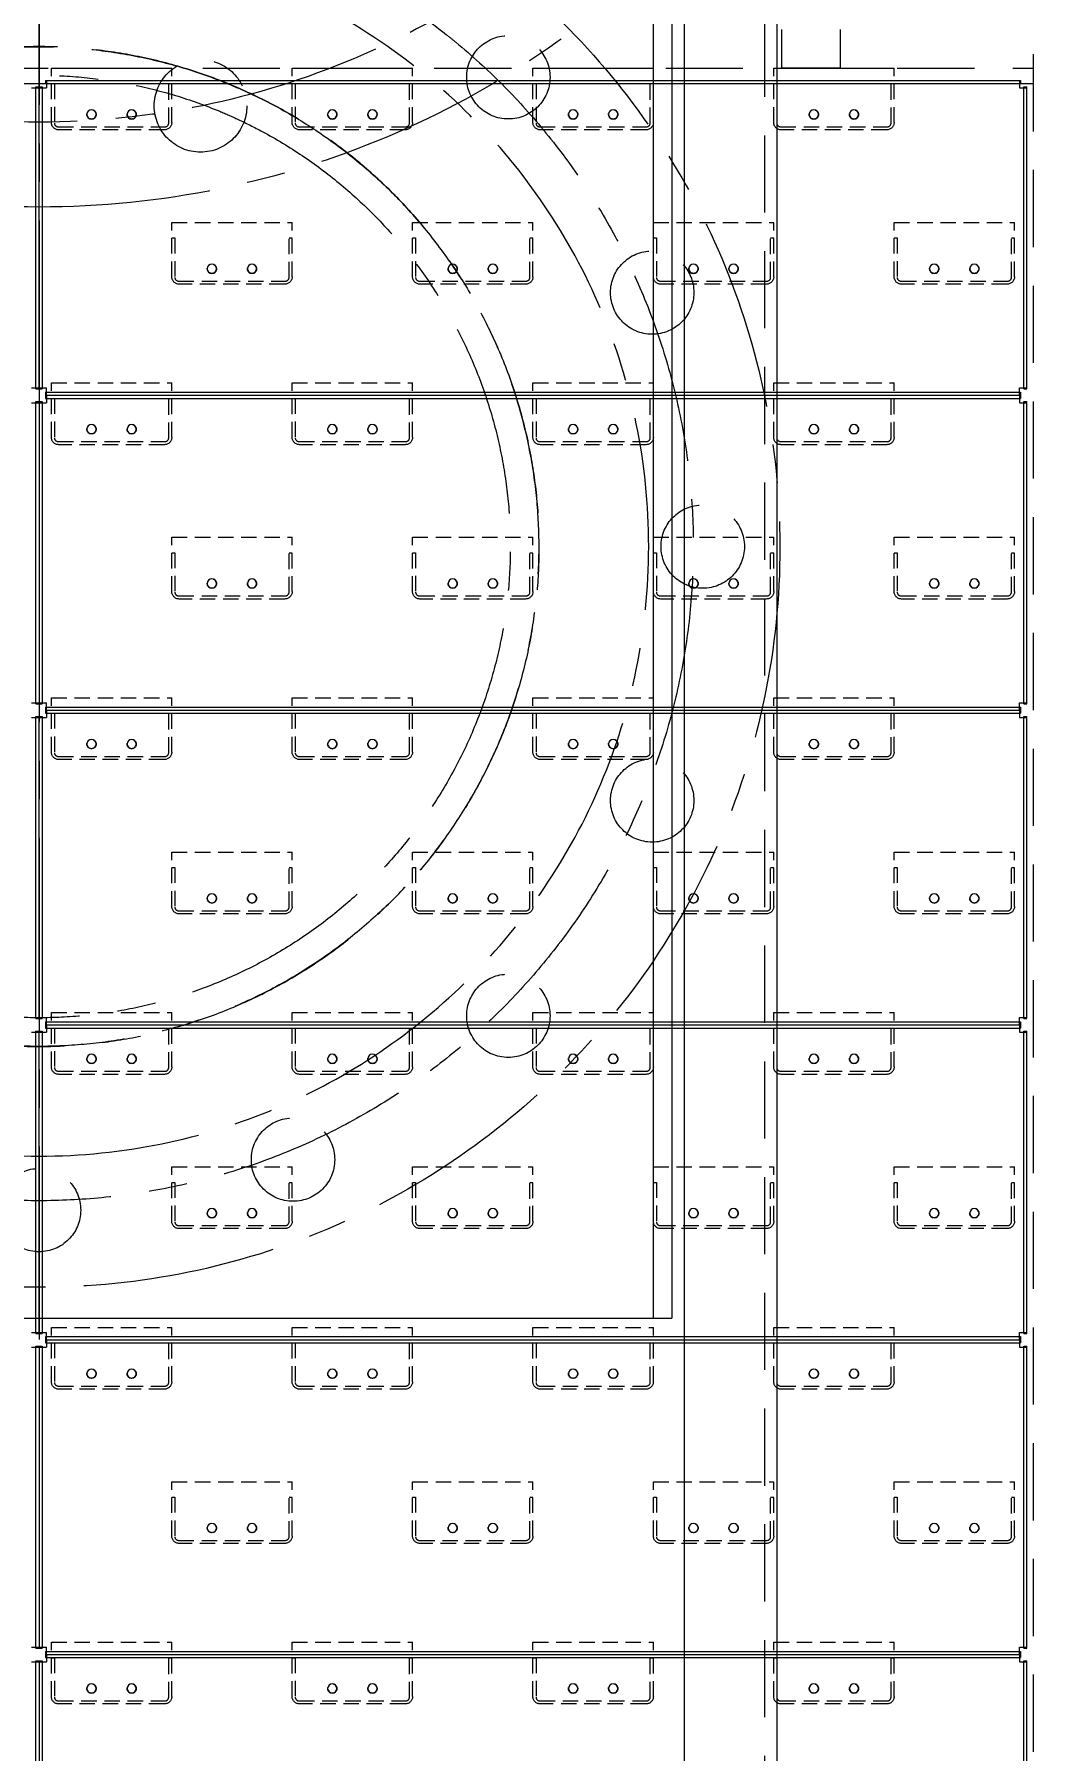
# Model space of a CAD drawing. Header units: millimetres. Extents: x -46397 to 283259, y -8690 to 23983.
# Drawn here: x 190149 to 190474, y 418 to 974 of the extents above; entities that cross this region are included whole.
import ezdxf
from ezdxf import colors
from ezdxf.entities.mleader import LeaderData, LeaderLine
from ezdxf.math import Vec2, Vec3

# ---------------------------------------------------------------- set-up
doc = ezdxf.new("R2010")
doc.units = ezdxf.units.MM
doc.linetypes.add('CENTER', pattern=[2, 1.25, -0.25, 0.25, -0.25])
doc.linetypes.add('HIDDENX2', pattern=[0.75, 0.5, -0.25])
doc.layers.add('mDƯỜNG TÂM', color=8, linetype='CENTER', lineweight=0)
doc.styles.get("Standard").update_dxf_attribs({"font": 'isocp.shx', "width": 0.8})

# ---------------------------------------------------------------- blocks, each defined once
blk = doc.blocks.new('_Dot')
at = {"color": 0, "linetype": 'ByBlock', "lineweight": -2}
blk.add_line((-0.5, 0), (-1, 0), dxfattribs=at)
at = {"color": 0, "linetype": 'ByBlock', "const_width": 0.5}
blk.add_lwpolyline([(-0.25, 0, 1), (0.25, 0, 1)], format="xyb", close=True, dxfattribs=at)
blk = doc.blocks.new('A$Cf298847f')
at = {"color": 2, "linetype": 'Continuous', "lineweight": 0, "ltscale": 10, "extrusion": (0, 1, 0)}
for p, q in [((4, 1359.61), (43, 1359.61)), ((82, 1359.61), (121, 1359.61)), ((160, 1359.61), (199, 1359.61)), ((238, 1359.61), (277, 1359.61)), ((-2.4, 1353.22), (2.4, 1353.22)), ((-1, 1353.57), (1, 1353.57)), ((-1, 1255.67), (-1, 1353.57)), ((0, 1255.67), (0, 1353.57)), ((1, 1353.57), (1, 1255.67)), ((2.05, 1355.62), (2.05, 1354.62)), ((2.05, 1355.62), (317.95, 1355.62)), ((2.05, 1354.62), (317.95, 1354.62)), ((2.4, 1354.62), (2.4, 1353.22)), ((317.6, 1355.62), (317.6, 1353.22)), ((317.6, 1353.22), (320, 1353.22)), ((317.95, 1355.62), (317.95, 1354.62)), ((319, 1353.57), (320, 1353.57)), ((319, 1255.67), (319, 1353.57)), ((320, 1255.67), (320, 1353.57)), ((-2.4, 1256.02), (2.4, 1256.02)), ((-2.4, 1251.22), (2.4, 1251.22)), ((-1, 1255.67), (1, 1255.67)), ((-1, 1251.57), (1, 1251.57)), ((-1, 1153.67), (-1, 1251.57)), ((0, 1251.57), (0, 1153.67)), ((1, 1251.57), (1, 1153.67)), ((2.05, 1254.62), (2.05, 1252.62)), ((2.05, 1254.62), (317.95, 1254.62)), ((2.05, 1253.62), (317.95, 1253.62)), ((2.05, 1253.62), (317.95, 1253.62)), ((2.05, 1252.62), (317.95, 1252.62)), ((2.4, 1252.62), (2.4, 1251.22)), ((317.6, 1254.62), (317.6, 1256.02)), ((317.6, 1256.02), (320, 1256.02)), ((317.6, 1253.62), (317.6, 1251.22)), ((317.6, 1251.22), (320, 1251.22)), ((317.95, 1254.62), (317.95, 1252.62)), ((319, 1255.67), (320, 1255.67)), ((319, 1251.57), (320, 1251.57)), ((319, 1153.67), (319, 1251.57)), ((320, 1153.67), (320, 1251.57)), ((-2.4, 1154.02), (2.4, 1154.02)), ((-1, 1153.67), (1, 1153.67)), ((2.05, 1152.62), (317.95, 1152.62)), ((2.05, 1152.62), (2.05, 1150.62)), ((2.05, 1151.62), (317.95, 1151.62)), ((2.05, 1151.62), (317.95, 1151.62)), ((317.6, 1152.62), (317.6, 1154.02)), ((317.6, 1154.02), (320, 1154.02)), ((317.6, 1151.62), (317.6, 1149.22)), ((317.95, 1152.62), (317.95, 1150.62)), ((319, 1153.67), (320, 1153.67)), ((-2.4, 1149.22), (2.4, 1149.22)), ((-1, 1149.57), (1, 1149.57)), ((-1, 1051.67), (-1, 1149.57)), ((0, 1051.67), (0, 1149.57)), ((1, 1149.57), (1, 1051.67)), ((2.05, 1150.62), (317.95, 1150.62)), ((2.4, 1150.62), (2.4, 1149.22)), ((317.6, 1149.22), (320, 1149.22)), ((319, 1149.57), (320, 1149.57)), ((319, 1051.67), (319, 1149.57)), ((320, 1051.67), (320, 1149.57)), ((-2.4, 1052.02), (2.4, 1052.02)), ((-1, 1051.67), (1, 1051.67)), ((317.6, 1050.62), (317.6, 1052.02)), ((317.6, 1052.02), (320, 1052.02)), ((319, 1051.67), (320, 1051.67)), ((-2.4, 1047.22), (2.4, 1047.22)), ((-1, 1047.57), (1, 1047.57)), ((-1, 949.67), (-1, 1047.57)), ((0, 949.67), (0, 1047.57)), ((1, 1047.57), (1, 949.67)), ((2.05, 1050.62), (2.05, 1048.62)), ((2.05, 1050.62), (317.95, 1050.62)), ((2.05, 1049.62), (317.95, 1049.62)), ((2.05, 1049.62), (317.95, 1049.62)), ((2.05, 1048.62), (317.95, 1048.62)), ((2.4, 1048.62), (2.4, 1047.22)), ((317.6, 1049.62), (317.6, 1047.22)), ((317.6, 1047.22), (320, 1047.22)), ((317.95, 1050.62), (317.95, 1048.62)), ((319, 1047.57), (320, 1047.57)), ((319, 949.67), (319, 1047.57)), ((320, 949.67), (320, 1047.57)), ((-2.4, 950.02), (2.4, 950.02)), ((-1, 949.67), (1, 949.67)), ((-1, 945.57), (1, 945.57)), ((-1, 847.67), (-1, 945.57)), ((0, 945.57), (0, 847.67)), ((1, 945.57), (1, 847.67)), ((2.05, 948.62), (2.05, 946.62)), ((2.05, 948.62), (317.95, 948.62)), ((2.05, 947.62), (317.95, 947.62)), ((2.05, 947.62), (317.95, 947.62)), ((2.05, 946.62), (317.95, 946.62)), ((2.4, 946.62), (2.4, 945.22)), ((317.6, 948.62), (317.6, 950.02)), ((317.6, 950.02), (320, 950.02)), ((317.6, 947.62), (317.6, 945.22)), ((317.95, 948.62), (317.95, 946.62)), ((319, 949.67), (320, 949.67)), ((319, 945.57), (320, 945.57)), ((319, 847.67), (319, 945.57)), ((320, 847.67), (320, 945.57)), ((-2.4, 945.22), (2.4, 945.22)), ((317.6, 945.22), (320, 945.22)), ((-2.4, 848.02), (2.4, 848.02)), ((-1, 847.67), (1, 847.67)), ((2.05, 846.62), (2.05, 844.62)), ((2.05, 846.62), (317.95, 846.62)), ((2.05, 845.62), (317.95, 845.62)), ((2.05, 845.62), (317.95, 845.62)), ((317.6, 846.62), (317.6, 848.02)), ((317.6, 848.02), (320, 848.02)), ((317.6, 845.62), (317.6, 843.22)), ((317.95, 846.62), (317.95, 844.62)), ((319, 847.67), (320, 847.67)), ((-2.4, 843.22), (2.4, 843.22)), ((-1, 843.57), (1, 843.57)), ((-1, 745.67), (-1, 843.57)), ((0, 843.57), (0, 745.67)), ((1, 843.57), (1, 745.67)), ((2.05, 844.62), (317.95, 844.62)), ((2.4, 844.62), (2.4, 843.22)), ((317.6, 843.22), (320, 843.22)), ((319, 843.57), (320, 843.57)), ((319, 745.67), (319, 843.57)), ((320, 745.67), (320, 843.57))]:
    blk.add_line(p, q, dxfattribs=at)
at = {"color": 4, "linetype": 'HIDDENX2', "lineweight": 0, "ltscale": 10, "extrusion": (0, 1, 0)}
for p, q in [((4, 1342.01), (4, 1359.61)), ((43, 1342.01), (43, 1359.61)), ((82, 1342.01), (82, 1359.61)), ((121, 1342.01), (121, 1359.61)), ((160, 1342.01), (160, 1359.61)), ((199, 1342.01), (199, 1359.61)), ((238, 1342.01), (238, 1359.61)), ((277, 1342.01), (277, 1359.61)), ((2.4, 1355.62), (2.4, 1354.62)), ((4, 1354.61), (5, 1354.61)), ((5, 1354.61), (5, 1341.81)), ((42, 1354.61), (43, 1354.61)), ((42, 1341.81), (42, 1354.61)), ((82, 1354.61), (83, 1354.61)), ((83, 1354.61), (83, 1341.81)), ((120, 1354.61), (121, 1354.61)), ((120, 1341.81), (120, 1354.61)), ((160, 1354.61), (161, 1354.61)), ((161, 1354.61), (161, 1341.81)), ((198, 1354.61), (199, 1354.61)), ((198, 1341.81), (198, 1354.61)), ((238, 1354.61), (239, 1354.61)), ((239, 1354.61), (239, 1341.81)), ((276, 1354.61), (277, 1354.61)), ((276, 1341.81), (276, 1354.61)), ((6.2, 1340.61), (40.8, 1340.61)), ((84.2, 1340.61), (118.8, 1340.61)), ((162.2, 1340.61), (196.8, 1340.61)), ((240.2, 1340.61), (274.8, 1340.61)), ((40.6, 1339.61), (6.4, 1339.61)), ((118.6, 1339.61), (84.4, 1339.61)), ((196.6, 1339.61), (162.4, 1339.61)), ((274.6, 1339.61), (240.4, 1339.61)), ((43, 1292.01), (43, 1309.61)), ((43, 1309.61), (82, 1309.61)), ((82, 1292.01), (82, 1309.61)), ((121, 1292.01), (121, 1309.61)), ((121, 1309.61), (160, 1309.61)), ((160, 1292.01), (160, 1309.61)), ((199, 1292.01), (199, 1309.61)), ((199, 1309.61), (238, 1309.61)), ((238, 1292.01), (238, 1309.61)), ((277, 1292.01), (277, 1309.61)), ((277, 1309.61), (316, 1309.61)), ((316, 1292.01), (316, 1309.61)), ((43, 1304.61), (44, 1304.61)), ((44, 1304.61), (44, 1291.81)), ((81, 1304.61), (82, 1304.61)), ((81, 1291.81), (81, 1304.61)), ((121, 1304.61), (122, 1304.61)), ((122, 1304.61), (122, 1291.81)), ((159, 1304.61), (160, 1304.61)), ((159, 1291.81), (159, 1304.61)), ((199, 1304.61), (200, 1304.61)), ((200, 1304.61), (200, 1291.81)), ((237, 1304.61), (238, 1304.61)), ((237, 1291.81), (237, 1304.61)), ((277, 1304.61), (278, 1304.61)), ((278, 1304.61), (278, 1291.81)), ((315, 1304.61), (316, 1304.61)), ((315, 1291.81), (315, 1304.61)), ((45.2, 1290.61), (79.8, 1290.61)), ((123.2, 1290.61), (157.8, 1290.61)), ((201.2, 1290.61), (235.8, 1290.61)), ((279.2, 1290.61), (313.8, 1290.61)), ((79.6, 1289.61), (45.4, 1289.61)), ((157.6, 1289.61), (123.4, 1289.61)), ((235.6, 1289.61), (201.4, 1289.61)), ((313.6, 1289.61), (279.4, 1289.61)), ((4, 1240.01), (4, 1257.61)), ((4, 1257.61), (43, 1257.61)), ((43, 1240.01), (43, 1257.61)), ((82, 1240.01), (82, 1257.61)), ((82, 1257.61), (121, 1257.61)), ((121, 1240.01), (121, 1257.61)), ((160, 1240.01), (160, 1257.61)), ((160, 1257.61), (199, 1257.61)), ((199, 1240.01), (199, 1257.61)), ((238, 1240.01), (238, 1257.61)), ((238, 1257.61), (277, 1257.61)), ((277, 1240.01), (277, 1257.61)), ((2.4, 1253.62), (2.4, 1256.02)), ((2.4, 1253.62), (2.4, 1252.62)), ((4, 1252.61), (5, 1252.61)), ((5, 1252.61), (5, 1239.81)), ((42, 1252.61), (43, 1252.61)), ((42, 1239.81), (42, 1252.61)), ((82, 1252.61), (83, 1252.61)), ((83, 1252.61), (83, 1239.81)), ((120, 1252.61), (121, 1252.61)), ((120, 1239.81), (120, 1252.61)), ((160, 1252.61), (161, 1252.61)), ((161, 1252.61), (161, 1239.81)), ((198, 1252.61), (199, 1252.61)), ((198, 1239.81), (198, 1252.61)), ((238, 1252.61), (239, 1252.61)), ((239, 1252.61), (239, 1239.81)), ((276, 1252.61), (277, 1252.61)), ((276, 1239.81), (276, 1252.61)), ((317.6, 1253.62), (317.6, 1254.62)), ((6.2, 1238.61), (40.8, 1238.61)), ((40.6, 1237.61), (6.4, 1237.61)), ((84.2, 1238.61), (118.8, 1238.61)), ((118.6, 1237.61), (84.4, 1237.61)), ((162.2, 1238.61), (196.8, 1238.61)), ((196.6, 1237.61), (162.4, 1237.61)), ((240.2, 1238.61), (274.8, 1238.61)), ((274.6, 1237.61), (240.4, 1237.61)), ((43, 1190.01), (43, 1207.61)), ((43, 1207.61), (82, 1207.61)), ((82, 1190.01), (82, 1207.61)), ((121, 1190.01), (121, 1207.61)), ((121, 1207.61), (160, 1207.61)), ((160, 1190.01), (160, 1207.61)), ((199, 1190.01), (199, 1207.61)), ((199, 1207.61), (238, 1207.61)), ((238, 1190.01), (238, 1207.61)), ((277, 1190.01), (277, 1207.61)), ((277, 1207.61), (316, 1207.61)), ((316, 1190.01), (316, 1207.61)), ((43, 1202.61), (44, 1202.61)), ((44, 1202.61), (44, 1189.81)), ((81, 1202.61), (82, 1202.61)), ((81, 1189.81), (81, 1202.61)), ((121, 1202.61), (122, 1202.61)), ((122, 1202.61), (122, 1189.81)), ((159, 1202.61), (160, 1202.61)), ((159, 1189.81), (159, 1202.61)), ((199, 1202.61), (200, 1202.61)), ((200, 1202.61), (200, 1189.81)), ((237, 1202.61), (238, 1202.61)), ((237, 1189.81), (237, 1202.61)), ((277, 1202.61), (278, 1202.61)), ((278, 1202.61), (278, 1189.81)), ((315, 1202.61), (316, 1202.61)), ((315, 1189.81), (315, 1202.61)), ((45.2, 1188.61), (79.8, 1188.61)), ((79.6, 1187.61), (45.4, 1187.61)), ((123.2, 1188.61), (157.8, 1188.61)), ((157.6, 1187.61), (123.4, 1187.61)), ((201.2, 1188.61), (235.8, 1188.61)), ((235.6, 1187.61), (201.4, 1187.61)), ((279.2, 1188.61), (313.8, 1188.61)), ((313.6, 1187.61), (279.4, 1187.61)), ((2.4, 1151.62), (2.4, 1154.02)), ((2.4, 1151.62), (2.4, 1150.62)), ((4, 1138.01), (4, 1155.61)), ((4, 1155.61), (43, 1155.61)), ((43, 1138.01), (43, 1155.61)), ((82, 1138.01), (82, 1155.61)), ((82, 1155.61), (121, 1155.61)), ((121, 1138.01), (121, 1155.61)), ((160, 1138.01), (160, 1155.61)), ((160, 1155.61), (199, 1155.61)), ((199, 1138.01), (199, 1155.61)), ((238, 1138.01), (238, 1155.61)), ((238, 1155.61), (277, 1155.61)), ((277, 1138.01), (277, 1155.61)), ((317.6, 1151.62), (317.6, 1152.62)), ((4, 1150.61), (5, 1150.61)), ((5, 1150.61), (5, 1137.81)), ((42, 1150.61), (43, 1150.61)), ((42, 1137.81), (42, 1150.61)), ((82, 1150.61), (83, 1150.61)), ((83, 1150.61), (83, 1137.81)), ((120, 1150.61), (121, 1150.61)), ((120, 1137.81), (120, 1150.61)), ((160, 1150.61), (161, 1150.61)), ((161, 1150.61), (161, 1137.81)), ((198, 1150.61), (199, 1150.61)), ((198, 1137.81), (198, 1150.61)), ((238, 1150.61), (239, 1150.61)), ((239, 1150.61), (239, 1137.81)), ((276, 1150.61), (277, 1150.61)), ((276, 1137.81), (276, 1150.61)), ((6.2, 1136.61), (40.8, 1136.61)), ((40.6, 1135.61), (6.4, 1135.61)), ((84.2, 1136.61), (118.8, 1136.61)), ((118.6, 1135.61), (84.4, 1135.61)), ((162.2, 1136.61), (196.8, 1136.61)), ((196.6, 1135.61), (162.4, 1135.61)), ((240.2, 1136.61), (274.8, 1136.61)), ((274.6, 1135.61), (240.4, 1135.61)), ((43, 1088.01), (43, 1105.61)), ((43, 1105.61), (82, 1105.61)), ((82, 1088.01), (82, 1105.61)), ((121, 1088.01), (121, 1105.61)), ((121, 1105.61), (160, 1105.61)), ((160, 1088.01), (160, 1105.61)), ((199, 1088.01), (199, 1105.61)), ((199, 1105.61), (238, 1105.61)), ((238, 1088.01), (238, 1105.61)), ((277, 1088.01), (277, 1105.61)), ((277, 1105.61), (316, 1105.61)), ((316, 1088.01), (316, 1105.61)), ((43, 1100.61), (44, 1100.61)), ((44, 1100.61), (44, 1087.81)), ((81, 1100.61), (82, 1100.61)), ((81, 1087.81), (81, 1100.61)), ((121, 1100.61), (122, 1100.61)), ((122, 1100.61), (122, 1087.81)), ((159, 1100.61), (160, 1100.61)), ((159, 1087.81), (159, 1100.61)), ((199, 1100.61), (200, 1100.61)), ((200, 1100.61), (200, 1087.81)), ((237, 1100.61), (238, 1100.61)), ((237, 1087.81), (237, 1100.61)), ((277, 1100.61), (278, 1100.61)), ((278, 1100.61), (278, 1087.81)), ((315, 1100.61), (316, 1100.61)), ((315, 1087.81), (315, 1100.61)), ((45.2, 1086.61), (79.8, 1086.61)), ((79.6, 1085.61), (45.4, 1085.61)), ((123.2, 1086.61), (157.8, 1086.61)), ((157.6, 1085.61), (123.4, 1085.61)), ((201.2, 1086.61), (235.8, 1086.61)), ((235.6, 1085.61), (201.4, 1085.61)), ((279.2, 1086.61), (313.8, 1086.61)), ((313.6, 1085.61), (279.4, 1085.61)), ((2.4, 1049.62), (2.4, 1052.02)), ((4, 1036.01), (4, 1053.61)), ((4, 1053.61), (43, 1053.61)), ((43, 1036.01), (43, 1053.61)), ((82, 1036.01), (82, 1053.61)), ((82, 1053.61), (121, 1053.61)), ((121, 1036.01), (121, 1053.61)), ((160, 1036.01), (160, 1053.61)), ((160, 1053.61), (199, 1053.61)), ((199, 1036.01), (199, 1053.61)), ((238, 1036.01), (238, 1053.61)), ((238, 1053.61), (277, 1053.61)), ((277, 1036.01), (277, 1053.61)), ((2.4, 1049.62), (2.4, 1048.62)), ((4, 1048.61), (5, 1048.61)), ((5, 1048.61), (5, 1035.81)), ((42, 1048.61), (43, 1048.61)), ((42, 1035.81), (42, 1048.61)), ((82, 1048.61), (83, 1048.61)), ((83, 1048.61), (83, 1035.81)), ((120, 1048.61), (121, 1048.61)), ((120, 1035.81), (120, 1048.61)), ((160, 1048.61), (161, 1048.61)), ((161, 1048.61), (161, 1035.81)), ((198, 1048.61), (199, 1048.61)), ((198, 1035.81), (198, 1048.61)), ((238, 1048.61), (239, 1048.61)), ((239, 1048.61), (239, 1035.81)), ((276, 1048.61), (277, 1048.61)), ((276, 1035.81), (276, 1048.61)), ((317.6, 1049.62), (317.6, 1050.62)), ((6.2, 1034.61), (40.8, 1034.61)), ((84.2, 1034.61), (118.8, 1034.61)), ((162.2, 1034.61), (196.8, 1034.61)), ((240.2, 1034.61), (274.8, 1034.61)), ((40.6, 1033.61), (6.4, 1033.61)), ((118.6, 1033.61), (84.4, 1033.61)), ((196.6, 1033.61), (162.4, 1033.61)), ((274.6, 1033.61), (240.4, 1033.61)), ((43, 986.01), (43, 1003.61)), ((43, 1003.61), (82, 1003.61)), ((82, 986.01), (82, 1003.61)), ((121, 986.01), (121, 1003.61)), ((121, 1003.61), (160, 1003.61)), ((160, 986.01), (160, 1003.61)), ((199, 986.01), (199, 1003.61)), ((199, 1003.61), (238, 1003.61)), ((238, 986.01), (238, 1003.61)), ((277, 986.01), (277, 1003.61)), ((277, 1003.61), (316, 1003.61)), ((316, 986.01), (316, 1003.61)), ((43, 998.61), (44, 998.61)), ((44, 998.61), (44, 985.81)), ((81, 998.61), (82, 998.61)), ((81, 985.81), (81, 998.61)), ((121, 998.61), (122, 998.61)), ((122, 998.61), (122, 985.81)), ((159, 998.61), (160, 998.61)), ((159, 985.81), (159, 998.61)), ((199, 998.61), (200, 998.61)), ((200, 998.61), (200, 985.81)), ((237, 998.61), (238, 998.61)), ((237, 985.81), (237, 998.61)), ((277, 998.61), (278, 998.61)), ((278, 998.61), (278, 985.81)), ((315, 998.61), (316, 998.61)), ((315, 985.81), (315, 998.61)), ((45.2, 984.61), (79.8, 984.61)), ((123.2, 984.61), (157.8, 984.61)), ((201.2, 984.61), (235.8, 984.61)), ((279.2, 984.61), (313.8, 984.61)), ((79.6, 983.61), (45.4, 983.61)), ((157.6, 983.61), (123.4, 983.61)), ((235.6, 983.61), (201.4, 983.61)), ((313.6, 983.61), (279.4, 983.61)), ((4, 934.01), (4, 951.61)), ((4, 951.61), (43, 951.61)), ((43, 934.01), (43, 951.61)), ((82, 934.01), (82, 951.61)), ((82, 951.61), (121, 951.61)), ((121, 934.01), (121, 951.61)), ((160, 934.01), (160, 951.61)), ((160, 951.61), (199, 951.61)), ((199, 934.01), (199, 951.61)), ((238, 934.01), (238, 951.61)), ((238, 951.61), (277, 951.61)), ((277, 934.01), (277, 951.61)), ((2.4, 947.62), (2.4, 950.02)), ((2.4, 947.62), (2.4, 946.62)), ((4, 946.61), (5, 946.61)), ((5, 946.61), (5, 933.81)), ((42, 946.61), (43, 946.61)), ((42, 933.81), (42, 946.61)), ((82, 946.61), (83, 946.61)), ((83, 946.61), (83, 933.81)), ((120, 946.61), (121, 946.61)), ((120, 933.81), (120, 946.61)), ((160, 946.61), (161, 946.61)), ((161, 946.61), (161, 933.81)), ((198, 946.61), (199, 946.61)), ((198, 933.81), (198, 946.61)), ((238, 946.61), (239, 946.61)), ((239, 946.61), (239, 933.81)), ((276, 946.61), (277, 946.61)), ((276, 933.81), (276, 946.61)), ((317.6, 947.62), (317.6, 948.62)), ((6.2, 932.61), (40.8, 932.61)), ((40.6, 931.61), (6.4, 931.61)), ((84.2, 932.61), (118.8, 932.61)), ((118.6, 931.61), (84.4, 931.61)), ((162.2, 932.61), (196.8, 932.61)), ((196.6, 931.61), (162.4, 931.61)), ((240.2, 932.61), (274.8, 932.61)), ((274.6, 931.61), (240.4, 931.61)), ((43, 884.01), (43, 901.61)), ((43, 901.61), (82, 901.61)), ((82, 884.01), (82, 901.61)), ((121, 884.01), (121, 901.61)), ((121, 901.61), (160, 901.61)), ((160, 884.01), (160, 901.61)), ((199, 884.01), (199, 901.61)), ((199, 901.61), (238, 901.61)), ((238, 884.01), (238, 901.61)), ((277, 884.01), (277, 901.61)), ((277, 901.61), (316, 901.61)), ((316, 884.01), (316, 901.61)), ((43, 896.61), (44, 896.61)), ((44, 896.61), (44, 883.81)), ((81, 896.61), (82, 896.61)), ((81, 883.81), (81, 896.61)), ((121, 896.61), (122, 896.61)), ((122, 896.61), (122, 883.81)), ((159, 896.61), (160, 896.61)), ((159, 883.81), (159, 896.61)), ((199, 896.61), (200, 896.61)), ((200, 896.61), (200, 883.81)), ((237, 896.61), (238, 896.61)), ((237, 883.81), (237, 896.61)), ((277, 896.61), (278, 896.61)), ((278, 896.61), (278, 883.81)), ((315, 896.61), (316, 896.61)), ((315, 883.81), (315, 896.61)), ((45.2, 882.61), (79.8, 882.61)), ((79.6, 881.61), (45.4, 881.61)), ((123.2, 882.61), (157.8, 882.61)), ((157.6, 881.61), (123.4, 881.61)), ((201.2, 882.61), (235.8, 882.61)), ((235.6, 881.61), (201.4, 881.61)), ((279.2, 882.61), (313.8, 882.61)), ((313.6, 881.61), (279.4, 881.61)), ((2.4, 845.62), (2.4, 848.02)), ((2.4, 845.62), (2.4, 844.62)), ((4, 832.01), (4, 849.61)), ((4, 849.61), (43, 849.61)), ((43, 832.01), (43, 849.61)), ((82, 832.01), (82, 849.61)), ((82, 849.61), (121, 849.61)), ((121, 832.01), (121, 849.61)), ((160, 832.01), (160, 849.61)), ((160, 849.61), (199, 849.61)), ((199, 832.01), (199, 849.61)), ((238, 832.01), (238, 849.61)), ((238, 849.61), (277, 849.61)), ((277, 832.01), (277, 849.61)), ((317.6, 845.62), (317.6, 846.62)), ((4, 844.61), (5, 844.61)), ((5, 844.61), (5, 831.81)), ((42, 844.61), (43, 844.61)), ((42, 831.81), (42, 844.61)), ((82, 844.61), (83, 844.61)), ((83, 844.61), (83, 831.81)), ((120, 844.61), (121, 844.61)), ((120, 831.81), (120, 844.61)), ((160, 844.61), (161, 844.61)), ((161, 844.61), (161, 831.81)), ((198, 844.61), (199, 844.61)), ((198, 831.81), (198, 844.61)), ((238, 844.61), (239, 844.61)), ((239, 844.61), (239, 831.81)), ((276, 844.61), (277, 844.61)), ((276, 831.81), (276, 844.61)), ((6.2, 830.61), (40.8, 830.61)), ((40.6, 829.61), (6.4, 829.61)), ((84.2, 830.61), (118.8, 830.61)), ((118.6, 829.61), (84.4, 829.61)), ((162.2, 830.61), (196.8, 830.61)), ((196.6, 829.61), (162.4, 829.61)), ((240.2, 830.61), (274.8, 830.61)), ((274.6, 829.61), (240.4, 829.61))]:
    blk.add_line(p, q, dxfattribs=at)
at = {"color": 2, "linetype": 'Continuous', "lineweight": 0, "ltscale": 10, "extrusion": (0, 0, -1)}
for centre in [(-17, 1344.62), (-30, 1344.62), (-95, 1344.62), (-108, 1344.62), (-173, 1344.62), (-186, 1344.62), (-251, 1344.62), (-264, 1344.62), (-56, 1294.62), (-69, 1294.62), (-134, 1294.62), (-147, 1294.62), (-212, 1294.62), (-225, 1294.62), (-290, 1294.62), (-303, 1294.62), (-17, 1242.62), (-30, 1242.62), (-95, 1242.62), (-108, 1242.62), (-173, 1242.62), (-186, 1242.62), (-251, 1242.62), (-264, 1242.62), (-56, 1192.62), (-69, 1192.62), (-134, 1192.62), (-147, 1192.62), (-212, 1192.62), (-225, 1192.62), (-290, 1192.62), (-303, 1192.62), (-17, 1140.62), (-30, 1140.62), (-95, 1140.62), (-108, 1140.62), (-173, 1140.62), (-186, 1140.62), (-251, 1140.62), (-264, 1140.62), (-56, 1090.62), (-69, 1090.62), (-134, 1090.62), (-147, 1090.62), (-212, 1090.62), (-225, 1090.62), (-290, 1090.62), (-303, 1090.62), (-17, 1038.62), (-30, 1038.62), (-95, 1038.62), (-108, 1038.62), (-173, 1038.62), (-186, 1038.62), (-251, 1038.62), (-264, 1038.62), (-56, 988.62), (-69, 988.62), (-134, 988.62), (-147, 988.62), (-212, 988.62), (-225, 988.62), (-290, 988.62), (-303, 988.62), (-17, 936.62), (-30, 936.62), (-95, 936.62), (-108, 936.62), (-173, 936.62), (-186, 936.62), (-251, 936.62), (-264, 936.62), (-56, 886.62), (-69, 886.62), (-134, 886.62), (-147, 886.62), (-212, 886.62), (-225, 886.62), (-290, 886.62), (-303, 886.62), (-17, 834.62), (-30, 834.62), (-95, 834.62), (-108, 834.62), (-173, 834.62), (-186, 834.62), (-251, 834.62), (-264, 834.62)]:
    blk.add_circle(centre, 1.5, dxfattribs=at)
at = {"color": 4, "linetype": 'HIDDENX2', "lineweight": 0, "ltscale": 10}
for centre in [(17, 1344.61), (30, 1344.61), (95, 1344.61), (108, 1344.61), (173, 1344.61), (186, 1344.61), (251, 1344.61), (264, 1344.61), (56, 1294.61), (69, 1294.61), (134, 1294.61), (147, 1294.61), (212, 1294.61), (225, 1294.61), (290, 1294.61), (303, 1294.61), (17, 1242.61), (30, 1242.61), (95, 1242.61), (108, 1242.61), (173, 1242.61), (186, 1242.61), (251, 1242.61), (264, 1242.61), (56, 1192.61), (69, 1192.61), (134, 1192.61), (147, 1192.61), (212, 1192.61), (225, 1192.61), (290, 1192.61), (303, 1192.61), (17, 1140.61), (30, 1140.61), (95, 1140.61), (108, 1140.61), (173, 1140.61), (186, 1140.61), (251, 1140.61), (264, 1140.61), (56, 1090.61), (69, 1090.61), (134, 1090.61), (147, 1090.61), (212, 1090.61), (225, 1090.61), (290, 1090.61), (303, 1090.61), (17, 1038.61), (30, 1038.61), (95, 1038.61), (108, 1038.61), (173, 1038.61), (186, 1038.61), (251, 1038.61), (264, 1038.61), (56, 988.61), (69, 988.61), (134, 988.61), (147, 988.61), (212, 988.61), (225, 988.61), (290, 988.61), (303, 988.61), (17, 936.61), (30, 936.61), (95, 936.61), (108, 936.61), (173, 936.61), (186, 936.61), (251, 936.61), (264, 936.61), (56, 886.61), (69, 886.61), (134, 886.61), (147, 886.61), (212, 886.61), (225, 886.61), (290, 886.61), (303, 886.61), (17, 834.61), (30, 834.61), (95, 834.61), (108, 834.61), (173, 834.61), (186, 834.61), (251, 834.61), (264, 834.61)]:
    blk.add_circle(centre, 1.5, dxfattribs=at)
at = {"color": 4, "linetype": 'HIDDENX2', "lineweight": 0, "ltscale": 10, "extrusion": (0, 0, -1)}
for centre, start, end in [((-6.4, 1342.01), 270, 0), ((-40.6, 1342.01), 180, 270), ((-84.4, 1342.01), 270, 0), ((-118.6, 1342.01), 180, 270), ((-162.4, 1342.01), 270, 0), ((-196.6, 1342.01), 180, 270), ((-240.4, 1342.01), 270, 0), ((-274.6, 1342.01), 180, 270), ((-45.4, 1292.01), 270, 0), ((-79.6, 1292.01), 180, 270), ((-123.4, 1292.01), 270, 0), ((-157.6, 1292.01), 180, 270), ((-201.4, 1292.01), 270, 0), ((-235.6, 1292.01), 180, 270), ((-279.4, 1292.01), 270, 0), ((-313.6, 1292.01), 180, 270), ((-6.4, 1240.01), 270, 0), ((-40.6, 1240.01), 180, 270), ((-84.4, 1240.01), 270, 0), ((-118.6, 1240.01), 180, 270), ((-162.4, 1240.01), 270, 0), ((-196.6, 1240.01), 180, 270), ((-240.4, 1240.01), 270, 0), ((-274.6, 1240.01), 180, 270), ((-45.4, 1190.01), 270, 0), ((-79.6, 1190.01), 180, 270), ((-123.4, 1190.01), 270, 0), ((-157.6, 1190.01), 180, 270), ((-201.4, 1190.01), 270, 0), ((-235.6, 1190.01), 180, 270), ((-279.4, 1190.01), 270, 0), ((-313.6, 1190.01), 180, 270), ((-6.4, 1138.01), 270, 0), ((-40.6, 1138.01), 180, 270), ((-84.4, 1138.01), 270, 0), ((-118.6, 1138.01), 180, 270), ((-162.4, 1138.01), 270, 0), ((-196.6, 1138.01), 180, 270), ((-240.4, 1138.01), 270, 0), ((-274.6, 1138.01), 180, 270), ((-45.4, 1088.01), 270, 0), ((-79.6, 1088.01), 180, 270), ((-123.4, 1088.01), 270, 0), ((-157.6, 1088.01), 180, 270), ((-201.4, 1088.01), 270, 0), ((-235.6, 1088.01), 180, 270), ((-279.4, 1088.01), 270, 0), ((-313.6, 1088.01), 180, 270), ((-6.4, 1036.01), 270, 0), ((-40.6, 1036.01), 180, 270), ((-84.4, 1036.01), 270, 0), ((-118.6, 1036.01), 180, 270), ((-162.4, 1036.01), 270, 0), ((-196.6, 1036.01), 180, 270), ((-240.4, 1036.01), 270, 0), ((-274.6, 1036.01), 180, 270), ((-45.4, 986.01), 270, 0), ((-79.6, 986.01), 180, 270), ((-123.4, 986.01), 270, 0), ((-157.6, 986.01), 180, 270), ((-201.4, 986.01), 270, 0), ((-235.6, 986.01), 180, 270), ((-279.4, 986.01), 270, 0), ((-313.6, 986.01), 180, 270), ((-6.4, 934.01), 270, 0), ((-40.6, 934.01), 180, 270), ((-84.4, 934.01), 270, 0), ((-118.6, 934.01), 180, 270), ((-162.4, 934.01), 270, 0), ((-196.6, 934.01), 180, 270), ((-240.4, 934.01), 270, 0), ((-274.6, 934.01), 180, 270), ((-45.4, 884.01), 270, 0), ((-79.6, 884.01), 180, 270), ((-123.4, 884.01), 270, 0), ((-157.6, 884.01), 180, 270), ((-201.4, 884.01), 270, 0), ((-235.6, 884.01), 180, 270), ((-279.4, 884.01), 270, 0), ((-313.6, 884.01), 180, 270), ((-6.4, 832.01), 270, 0), ((-40.6, 832.01), 180, 270), ((-84.4, 832.01), 270, 0), ((-118.6, 832.01), 180, 270), ((-162.4, 832.01), 270, 0), ((-196.6, 832.01), 180, 270), ((-240.4, 832.01), 270, 0), ((-274.6, 832.01), 180, 270)]:
    blk.add_arc(centre, 2.4, start, end, dxfattribs=at)
at = {"color": 4, "linetype": 'HIDDENX2', "lineweight": 0, "ltscale": 10}
for centre, start, end in [((6.2, 1341.81), 180, 270), ((40.8, 1341.81), 270, 0), ((84.2, 1341.81), 180, 270), ((118.8, 1341.81), 270, 0), ((162.2, 1341.81), 180, 270), ((196.8, 1341.81), 270, 0), ((240.2, 1341.81), 180, 270), ((274.8, 1341.81), 270, 0), ((45.2, 1291.81), 180, 270), ((79.8, 1291.81), 270, 0), ((123.2, 1291.81), 180, 270), ((157.8, 1291.81), 270, 0), ((201.2, 1291.81), 180, 270), ((235.8, 1291.81), 270, 0), ((279.2, 1291.81), 180, 270), ((313.8, 1291.81), 270, 0), ((6.2, 1239.81), 180, 270), ((40.8, 1239.81), 270, 0), ((84.2, 1239.81), 180, 270), ((118.8, 1239.81), 270, 0), ((162.2, 1239.81), 180, 270), ((196.8, 1239.81), 270, 0), ((240.2, 1239.81), 180, 270), ((274.8, 1239.81), 270, 0), ((45.2, 1189.81), 180, 270), ((79.8, 1189.81), 270, 0), ((123.2, 1189.81), 180, 270), ((157.8, 1189.81), 270, 0), ((201.2, 1189.81), 180, 270), ((235.8, 1189.81), 270, 0), ((279.2, 1189.81), 180, 270), ((313.8, 1189.81), 270, 0), ((6.2, 1137.81), 180, 270), ((40.8, 1137.81), 270, 0), ((84.2, 1137.81), 180, 270), ((118.8, 1137.81), 270, 0), ((162.2, 1137.81), 180, 270), ((196.8, 1137.81), 270, 0), ((240.2, 1137.81), 180, 270), ((274.8, 1137.81), 270, 0), ((45.2, 1087.81), 180, 270), ((79.8, 1087.81), 270, 0), ((123.2, 1087.81), 180, 270), ((157.8, 1087.81), 270, 0), ((201.2, 1087.81), 180, 270), ((235.8, 1087.81), 270, 0), ((279.2, 1087.81), 180, 270), ((313.8, 1087.81), 270, 0), ((6.2, 1035.81), 180, 270), ((40.8, 1035.81), 270, 0), ((84.2, 1035.81), 180, 270), ((118.8, 1035.81), 270, 0), ((162.2, 1035.81), 180, 270), ((196.8, 1035.81), 270, 0), ((240.2, 1035.81), 180, 270), ((274.8, 1035.81), 270, 0), ((45.2, 985.81), 180, 270), ((79.8, 985.81), 270, 0), ((123.2, 985.81), 180, 270), ((157.8, 985.81), 270, 0), ((201.2, 985.81), 180, 270), ((235.8, 985.81), 270, 0), ((279.2, 985.81), 180, 270), ((313.8, 985.81), 270, 0), ((6.2, 933.81), 180, 270), ((40.8, 933.81), 270, 0), ((84.2, 933.81), 180, 270), ((118.8, 933.81), 270, 0), ((162.2, 933.81), 180, 270), ((196.8, 933.81), 270, 0), ((240.2, 933.81), 180, 270), ((274.8, 933.81), 270, 0), ((45.2, 883.81), 180, 270), ((79.8, 883.81), 270, 0), ((123.2, 883.81), 180, 270), ((157.8, 883.81), 270, 0), ((201.2, 883.81), 180, 270), ((235.8, 883.81), 270, 0), ((279.2, 883.81), 180, 270), ((313.8, 883.81), 270, 0), ((6.2, 831.81), 180, 270), ((40.8, 831.81), 270, 0), ((84.2, 831.81), 180, 270), ((118.8, 831.81), 270, 0), ((162.2, 831.81), 180, 270), ((196.8, 831.81), 270, 0), ((240.2, 831.81), 180, 270), ((274.8, 831.81), 270, 0)]:
    blk.add_arc(centre, 1.2, start, end, dxfattribs=at)
blk = doc.blocks.new('A$C06888fbc')
at = {"color": 1, "linetype": 'HIDDENX2', "lineweight": 0, "ltscale": 50, "extrusion": (0, 1, 0)}
for p, q in [((319.67, 1851.61), (319.67, 539.62)), ((232.62, 1787.82), (232.62, 637.81)), ((238.17, 1409.62), (238.17, 1359.62)), ((257.17, 1409.62), (257.17, 1359.62)), ((-324.33, 1359.62), (319.67, 1359.62)), ((257.17, 1359.62), (238.17, 1359.62)), ((-324.33, 1354.62), (319.67, 1354.62))]:
    blk.add_line(p, q, dxfattribs=at)
at = {"color": 150, "linetype": 'Continuous', "lineweight": 0, "ltscale": 10, "extrusion": (0, 1, 0)}
for p, q in [((206.62, 1787.82), (206.62, 637.81)), ((236.62, 1787.82), (236.62, 637.81))]:
    blk.add_line(p, q, dxfattribs=at)
at = {"color": 150, "linetype": 'Continuous', "lineweight": 0, "ltscale": 10, "extrusion": (6.89019e-16, 1, 0)}
for p, q in [((196.67, 954.62), (196.67, 1454.62)), ((202.67, 1454.62), (202.67, 954.62)), ((-195.33, 954.62), (190.67, 954.62)), ((190.67, 954.62), (196.67, 954.62)), ((196.67, 954.62), (202.67, 954.62))]:
    blk.add_line(p, q, dxfattribs=at)
blk = doc.blocks.new('jh')
at = {"layer": 'mDƯỜNG TÂM', "color": 8, "ltscale": 50}
for p, q in [((0, 1855.62), (0, -353.62)), ((0, 860), (0, 1440)), ((0, 849), (0, 1090.5))]:
    blk.add_line(p, q, dxfattribs=at)
for centre, radius in [((0, 1150), 290), ((0, 1150), 262.5), ((0, 750), 240), ((152.03, 902.03), 13.5), ((52.33, 892.77), 15), ((198.63, 832.28), 13.5), ((215, 750), 13.5), ((198.63, 667.72), 13.5), ((152.03, 597.97), 13.5), ((82.28, 551.37), 13.5), ((0, 535), 13.5)]:
    blk.add_circle(centre, radius, dxfattribs=at)
at = {"layer": 'mDƯỜNG TÂM', "color": 8, "ltscale": 50, "extrusion": (0, 0, -1)}
blk.add_circle((0, 750), 197.5, dxfattribs=at)
at = {"layer": 'mDƯỜNG TÂM', "color": 8, "ltscale": 50}
for points, knots in [([(-133.95, 914.26), (-129.01, 918.28), (-123.84, 922.13), (-112.69, 929.64), (-106.7, 933.27), (-94.32, 939.93), (-87.94, 942.97), (-74.9, 948.4), (-68.24, 950.79), (-54.73, 954.88), (-47.89, 956.59), (-34.15, 959.3), (-27.25, 960.3), (-13.53, 961.63), (-6.71, 961.95), (6.71, 961.95), (13.53, 961.63), (27.25, 960.3), (34.15, 959.3), (47.89, 956.59), (54.73, 954.88), (68.24, 950.79), (74.9, 948.4), (87.94, 942.97), (94.32, 939.93), (106.7, 933.27), (112.69, 929.64), (123.14, 922.6), (127.67, 919.27), (132.03, 915.81)], [182.664345, 182.664345, 182.664345, 182.664345, 201.4945, 201.4945, 221.634718, 221.634718, 241.774936, 241.774936, 261.915155, 261.915155, 282.055373, 282.055373, 302.195592, 302.195592, 322.33581, 322.33581, 342.476028, 342.476028, 362.616247, 362.616247, 382.756465, 382.756465, 402.896684, 402.896684, 423.036902, 423.036902, 443.17712, 443.17712, 459.575385, 459.575385, 459.575385, 459.575385]), ([(132.03, 915.81), (133.02, 915.02), (134, 914.22), (140.23, 909.08), (145.2, 904.54), (154.55, 895.2), (159.08, 890.22), (167.75, 879.72), (171.89, 874.2), (179.65, 862.69), (183.27, 856.69), (189.94, 844.32), (192.97, 837.94), (198.4, 824.91), (200.79, 818.24), (204.88, 804.74), (206.59, 797.9), (209.3, 784.16), (210.3, 777.26), (211.63, 763.54), (211.95, 756.72), (211.95, 743.28), (211.63, 736.46), (210.3, 722.74), (209.3, 715.84), (206.59, 702.1), (204.88, 695.26), (200.79, 681.76), (198.4, 675.09), (192.97, 662.06), (189.94, 655.68), (183.27, 643.31), (179.65, 637.31), (171.89, 625.8), (167.75, 620.28), (159.08, 609.78), (154.55, 604.8), (145.2, 595.46), (140.23, 590.92), (129.73, 582.25), (124.21, 578.12), (112.69, 570.36), (106.7, 566.73), (94.32, 560.07), (87.94, 557.03), (74.9, 551.6), (68.24, 549.21), (54.73, 545.12), (47.89, 543.41), (34.15, 540.7), (27.25, 539.7), (13.53, 538.37), (6.71, 538.05), (-6.71, 538.05), (-13.53, 538.37), (-27.25, 539.7), (-34.15, 540.7), (-47.89, 543.41), (-54.73, 545.12), (-68.24, 549.21), (-74.9, 551.6), (-87.94, 557.03), (-94.32, 560.07), (-106.7, 566.73), (-112.69, 570.36), (-124.21, 578.12), (-129.73, 582.25), (-140.23, 590.92), (-145.2, 595.46), (-154.55, 604.8), (-159.08, 609.78), (-167.75, 620.28), (-171.89, 625.8), (-179.65, 637.31), (-183.27, 643.31), (-189.94, 655.68), (-192.97, 662.06), (-198.4, 675.09), (-200.79, 681.76), (-204.88, 695.26), (-206.59, 702.1), (-209.3, 715.84), (-210.3, 722.74), (-211.63, 736.46), (-211.95, 743.28), (-211.95, 750)], [459.575385, 459.575385, 459.575385, 459.575385, 463.317339, 463.317339, 483.457557, 483.457557, 503.609315, 503.609315, 523.761073, 523.761073, 543.912831, 543.912831, 564.064589, 564.064589, 584.216346, 584.216346, 604.368104, 604.368104, 624.519862, 624.519862, 644.67162, 644.67162, 664.823378, 664.823378, 684.975136, 684.975136, 705.126893, 705.126893, 725.278651, 725.278651, 745.430409, 745.430409, 765.582167, 765.582167, 785.733925, 785.733925, 805.885683, 805.885683, 826.025901, 826.025901, 846.166119, 846.166119, 866.306338, 866.306338, 886.446556, 886.446556, 906.586775, 906.586775, 926.726993, 926.726993, 946.867211, 946.867211, 967.00743, 967.00743, 987.147648, 987.147648, 1007.287867, 1007.287867, 1027.428085, 1027.428085, 1047.568303, 1047.568303, 1067.708522, 1067.708522, 1087.84874, 1087.84874, 1107.988959, 1107.988959, 1128.129177, 1128.129177, 1148.280935, 1148.280935, 1168.432693, 1168.432693, 1188.584451, 1188.584451, 1208.736208, 1208.736208, 1228.887966, 1228.887966, 1249.039724, 1249.039724, 1269.191482, 1269.191482, 1289.34324, 1289.34324, 1289.34324, 1289.34324]), ([(77.69, 892.13), (77.37, 892.31), (77.05, 892.48), (71.99, 895.2), (67.11, 897.52), (57.14, 901.66), (52.05, 903.48), (41.73, 906.6), (36.5, 907.9), (26.02, 909.96), (20.76, 910.73), (10.31, 911.73), (5.11, 911.98), (-5.11, 911.98), (-10.31, 911.73), (-20.76, 910.73), (-26.02, 909.96), (-36.5, 907.9), (-41.73, 906.6), (-52.04, 903.48), (-57.14, 901.66), (-67.11, 897.52), (-71.99, 895.2), (-77.6, 892.18), (-78.47, 891.7), (-79.34, 891.22)], [658.358309, 658.358309, 658.358309, 658.358309, 659.398278, 659.398278, 674.731533, 674.731533, 690.064788, 690.064788, 705.398044, 705.398044, 720.731299, 720.731299, 736.064554, 736.064554, 751.397809, 751.397809, 766.731065, 766.731065, 782.06432, 782.06432, 797.397575, 797.397575, 812.73083, 812.73083, 815.569093, 815.569093, 815.569093, 815.569093]), ([(-79.3, 891.21), (-78.44, 891.69), (-77.58, 892.16), (-71.98, 895.17), (-67.1, 897.49), (-57.13, 901.63), (-52.04, 903.46), (-41.72, 906.58), (-36.5, 907.87), (-26.02, 909.94), (-20.76, 910.7), (-10.3, 911.71), (-5.11, 911.95), (5.11, 911.95), (10.3, 911.71), (20.76, 910.7), (26.02, 909.94), (36.5, 907.87), (41.72, 906.58), (52.04, 903.46), (57.13, 901.63), (67.1, 897.49), (71.98, 895.17), (77.03, 892.46), (77.34, 892.29), (77.65, 892.12)], [165.864725, 165.864725, 165.864725, 165.864725, 168.67502, 168.67502, 184.006972, 184.006972, 199.338924, 199.338924, 214.670877, 214.670877, 230.002829, 230.002829, 245.334781, 245.334781, 260.666733, 260.666733, 275.998686, 275.998686, 291.330638, 291.330638, 306.66259, 306.66259, 321.994542, 321.994542, 323.006675, 323.006675, 323.006675, 323.006675]), ([(-66.09, 887.64), (-63.6, 888.83), (-61.09, 889.95), (-53.85, 892.96), (-49.04, 894.68), (-39.32, 897.62), (-34.4, 898.84), (-24.52, 900.78), (-19.56, 901.5), (-9.71, 902.45), (-4.82, 902.68), (4.82, 902.68), (9.71, 902.45), (19.56, 901.5), (24.52, 900.78), (34.4, 898.84), (39.32, 897.62), (49.04, 894.68), (53.85, 892.96), (60.54, 890.18), (62.52, 889.31), (64.48, 888.4)], [165.544997, 165.544997, 165.544997, 165.544997, 173.366251, 173.366251, 187.81199, 187.81199, 202.257729, 202.257729, 216.703468, 216.703468, 231.149206, 231.149206, 245.594945, 245.594945, 260.040684, 260.040684, 274.486423, 274.486423, 288.932162, 288.932162, 295.066002, 295.066002, 295.066002, 295.066002]), ([(-161.98, 750), (-161.98, 744.89), (-161.73, 739.69), (-160.73, 729.24), (-159.96, 723.98), (-157.9, 713.5), (-156.6, 708.27), (-153.48, 697.95), (-151.66, 692.86), (-147.52, 682.89), (-145.2, 678.01), (-140.11, 668.54), (-137.33, 663.95), (-131.4, 655.13), (-128.23, 650.9), (-121.59, 642.86), (-118.12, 639.05), (-110.95, 631.88), (-107.14, 628.41), (-99.1, 621.77), (-94.87, 618.6), (-86.05, 612.67), (-81.46, 609.89), (-71.99, 604.8), (-67.11, 602.48), (-57.14, 598.34), (-52.04, 596.52), (-41.73, 593.4), (-36.5, 592.1), (-26.02, 590.04), (-20.76, 589.27), (-10.31, 588.27), (-5.11, 588.02), (5.11, 588.02), (10.31, 588.27), (20.76, 589.27), (26.02, 590.04), (36.5, 592.1), (41.73, 593.4), (52.05, 596.52), (57.14, 598.34), (67.11, 602.48), (71.99, 604.8), (81.46, 609.89), (86.05, 612.67), (94.87, 618.6), (99.1, 621.77), (107.14, 628.41), (110.95, 631.88), (118.12, 639.05), (121.59, 642.86), (128.23, 650.9), (131.4, 655.13), (137.33, 663.95), (140.11, 668.54), (145.2, 678.01), (147.52, 682.89), (151.66, 692.86), (153.48, 697.95), (156.6, 708.27), (157.9, 713.5), (159.96, 723.98), (160.73, 729.24), (161.73, 739.69), (161.98, 744.89), (161.98, 755.11), (161.73, 760.31), (160.73, 770.76), (159.96, 776.02), (157.9, 786.5), (156.6, 791.73), (153.48, 802.05), (151.66, 807.14), (147.52, 817.11), (145.2, 821.99), (140.11, 831.46), (137.33, 836.05), (131.4, 844.87), (128.23, 849.1), (121.59, 857.14), (118.12, 860.95), (110.95, 868.12), (107.14, 871.59), (99.1, 878.23), (94.87, 881.4), (86.35, 887.13), (82.08, 889.73), (77.69, 892.13)], [0, 0, 0, 0, 15.336101, 15.336101, 30.672202, 30.672202, 46.008304, 46.008304, 61.344405, 61.344405, 76.680506, 76.680506, 92.016607, 92.016607, 107.352708, 107.352708, 122.688809, 122.688809, 138.022065, 138.022065, 153.35532, 153.35532, 168.688575, 168.688575, 184.02183, 184.02183, 199.355086, 199.355086, 214.688341, 214.688341, 230.021596, 230.021596, 245.354851, 245.354851, 260.688107, 260.688107, 276.021362, 276.021362, 291.354617, 291.354617, 306.687872, 306.687872, 322.021128, 322.021128, 337.354383, 337.354383, 352.687638, 352.687638, 368.020893, 368.020893, 383.356994, 383.356994, 398.693096, 398.693096, 414.029197, 414.029197, 429.365298, 429.365298, 444.701399, 444.701399, 460.0375, 460.0375, 475.373602, 475.373602, 490.709703, 490.709703, 506.045804, 506.045804, 521.381905, 521.381905, 536.718006, 536.718006, 552.054107, 552.054107, 567.390209, 567.390209, 582.72631, 582.72631, 598.062411, 598.062411, 613.398512, 613.398512, 628.731767, 628.731767, 644.065023, 644.065023, 658.358309, 658.358309, 658.358309, 658.358309]), ([(77.65, 892.12), (82.05, 889.71), (86.33, 887.11), (94.86, 881.37), (99.08, 878.21), (107.12, 871.57), (110.94, 868.1), (118.1, 860.94), (121.57, 857.12), (128.21, 849.08), (131.37, 844.85), (137.31, 836.04), (140.08, 831.45), (145.17, 821.98), (147.49, 817.1), (151.63, 807.13), (153.46, 802.04), (156.58, 791.72), (157.87, 786.5), (159.94, 776.02), (160.7, 770.76), (161.71, 760.31), (161.95, 755.11), (161.95, 744.89), (161.71, 739.69), (160.7, 729.24), (159.94, 723.98), (157.87, 713.5), (156.58, 708.28), (153.46, 697.96), (151.63, 692.87), (147.49, 682.9), (145.17, 678.02), (140.08, 668.55), (137.31, 663.96), (131.37, 655.15), (128.21, 650.92), (121.57, 642.88), (118.1, 639.06), (110.94, 631.9), (107.12, 628.43), (99.08, 621.79), (94.86, 618.63), (86.04, 612.69), (81.45, 609.92), (71.98, 604.83), (67.1, 602.51), (57.13, 598.37), (52.04, 596.54), (41.72, 593.42), (36.5, 592.13), (26.02, 590.06), (20.76, 589.3), (10.3, 588.29), (5.11, 588.05), (-5.11, 588.05), (-10.3, 588.29), (-20.76, 589.3), (-26.02, 590.06), (-36.5, 592.13), (-41.72, 593.42), (-52.04, 596.54), (-57.13, 598.37), (-67.1, 602.51), (-71.98, 604.83), (-81.45, 609.92), (-86.04, 612.69), (-94.86, 618.63), (-99.08, 621.79), (-107.12, 628.43), (-110.94, 631.9), (-118.1, 639.06), (-121.57, 642.88), (-128.21, 650.92), (-131.37, 655.15), (-137.31, 663.96), (-140.08, 668.55), (-145.17, 678.02), (-147.49, 682.9), (-151.63, 692.87), (-153.46, 697.96), (-156.58, 708.28), (-157.87, 713.5), (-159.94, 723.98), (-160.7, 729.24), (-161.71, 739.69), (-161.95, 744.89), (-161.95, 750)], [323.006675, 323.006675, 323.006675, 323.006675, 337.326495, 337.326495, 352.658447, 352.658447, 367.990399, 367.990399, 383.325294, 383.325294, 398.66019, 398.66019, 413.995085, 413.995085, 429.329981, 429.329981, 444.664876, 444.664876, 459.999771, 459.999771, 475.334667, 475.334667, 490.669562, 490.669562, 506.004458, 506.004458, 521.339353, 521.339353, 536.674248, 536.674248, 552.009144, 552.009144, 567.344039, 567.344039, 582.678934, 582.678934, 598.01383, 598.01383, 613.348725, 613.348725, 628.680678, 628.680678, 644.01263, 644.01263, 659.344582, 659.344582, 674.676534, 674.676534, 690.008486, 690.008486, 705.340439, 705.340439, 720.672391, 720.672391, 736.004343, 736.004343, 751.336295, 751.336295, 766.668248, 766.668248, 782.0002, 782.0002, 797.332152, 797.332152, 812.664104, 812.664104, 827.996057, 827.996057, 843.328009, 843.328009, 858.659961, 858.659961, 873.994857, 873.994857, 889.329752, 889.329752, 904.664647, 904.664647, 919.999543, 919.999543, 935.334438, 935.334438, 950.669333, 950.669333, 966.004229, 966.004229, 981.339124, 981.339124, 981.339124, 981.339124]), ([(64.48, 888.4), (67.13, 887.16), (69.74, 885.85), (76.77, 882.07), (81.1, 879.46), (89.42, 873.86), (93.41, 870.87), (100.99, 864.61), (104.58, 861.34), (111.34, 854.58), (114.62, 850.99), (120.88, 843.4), (123.86, 839.42), (129.46, 831.1), (132.07, 826.77), (136.87, 817.84), (139.06, 813.24), (142.96, 803.85), (144.68, 799.05), (147.62, 789.32), (148.84, 784.4), (150.78, 774.52), (151.5, 769.56), (152.45, 759.71), (152.68, 754.82), (152.68, 745.18), (152.45, 740.29), (151.5, 730.44), (150.78, 725.48), (148.84, 715.6), (147.62, 710.68), (144.68, 700.95), (142.96, 696.15), (139.06, 686.76), (136.87, 682.16), (132.07, 673.23), (129.46, 668.9), (123.86, 660.58), (120.88, 656.6), (114.62, 649.01), (111.34, 645.42), (104.58, 638.66), (100.99, 635.39), (93.41, 629.13), (89.42, 626.14), (81.1, 620.54), (76.77, 617.93), (67.85, 613.13), (63.24, 610.94), (53.85, 607.04), (49.04, 605.32), (39.32, 602.38), (34.4, 601.16), (24.52, 599.22), (19.56, 598.5), (9.71, 597.55), (4.82, 597.32), (-4.82, 597.32), (-9.71, 597.55), (-19.56, 598.5), (-24.52, 599.22), (-34.4, 601.16), (-39.32, 602.38), (-49.04, 605.32), (-53.85, 607.04), (-63.24, 610.94), (-67.85, 613.13), (-76.77, 617.93), (-81.1, 620.54), (-89.42, 626.14), (-93.41, 629.13), (-100.99, 635.39), (-104.58, 638.66), (-111.34, 645.42), (-114.62, 649.01), (-120.88, 656.6), (-123.86, 660.58), (-129.46, 668.9), (-132.07, 673.23), (-136.87, 682.16), (-139.06, 686.76), (-142.96, 696.15), (-144.68, 700.95), (-147.62, 710.68), (-148.84, 715.6), (-150.78, 725.48), (-151.5, 730.44), (-152.45, 740.29), (-152.68, 745.18), (-152.68, 750)], [295.066002, 295.066002, 295.066002, 295.066002, 303.377901, 303.377901, 317.823639, 317.823639, 332.269378, 332.269378, 346.715117, 346.715117, 361.163029, 361.163029, 375.610941, 375.610941, 390.058853, 390.058853, 404.506765, 404.506765, 418.954677, 418.954677, 433.402589, 433.402589, 447.850501, 447.850501, 462.298413, 462.298413, 476.746325, 476.746325, 491.194237, 491.194237, 505.642149, 505.642149, 520.090061, 520.090061, 534.537973, 534.537973, 548.985885, 548.985885, 563.433797, 563.433797, 577.881709, 577.881709, 592.327447, 592.327447, 606.773186, 606.773186, 621.218925, 621.218925, 635.664664, 635.664664, 650.110403, 650.110403, 664.556142, 664.556142, 679.00188, 679.00188, 693.447619, 693.447619, 707.893358, 707.893358, 722.339097, 722.339097, 736.784836, 736.784836, 751.230575, 751.230575, 765.676313, 765.676313, 780.122052, 780.122052, 794.567791, 794.567791, 809.01353, 809.01353, 823.461442, 823.461442, 837.909354, 837.909354, 852.357266, 852.357266, 866.805178, 866.805178, 881.25309, 881.25309, 895.701002, 895.701002, 910.148914, 910.148914, 924.596826, 924.596826, 924.596826, 924.596826])]:
    blk.add_open_spline(points, degree=3, knots=knots, dxfattribs=at)

msp = doc.modelspace()

# ---------------------------------------------------------------- block references
for name, p in [('jh', (190150.93, 58.23, -1.5)), ('A$C06888fbc', (190153.27, -396.38, -1.5)), ('A$Cf298847f', (190150.93, -396.38, -1.5))]:
    msp.add_blockref(name, p)

# ---------------------------------------------------------------- leaders
at = {"color": 3, "ltscale": 5}
ml = msp.add_multileader_mtext('Standard', dxfattribs=at)
ml.set_content('{\\fArial|b0|i0|c0|p34;Khoan lỗ %%C10 cho cùm ống DN200 (theo thực tế)}', color=3)
ml.set_leader_properties(lineweight=9)
ml.set_arrow_properties(name='DOT')
ml.build(insert=Vec2(0, 0))
ml.multileader.update_dxf_attribs({"has_dogleg": 0, "text_left_attachment_type": 5, "text_right_attachment_type": 6, "dogleg_length": 0.1, "arrow_head_size": 17.4, "scale": 300})
ctx = ml.context
ctx.base_point, ctx.scale, ctx.char_height, ctx.arrow_head_size, ctx.landing_gap_size, ctx.plane_origin = Vec3(148509.96, 665.28), 300, 24, 17.4, 18, Vec3(149312.43, -378.76)
ctx.left_attachment, ctx.right_attachment = 5, 6
notes = []
notes.append((ctx, [(0, (1, 1, 0), (148878.33, 716.29), (-1, 0), 30, [(0, [(149054.42, 441.35)], 0, [])])]))
ctx.mtext.insert, ctx.mtext.width, ctx.mtext.flow_direction = Vec3(148527.96, 747.35), 309.9931, 5
ml = msp.add_multileader_mtext('Standard', dxfattribs=at)
ml.set_content('{\\fArial|b0|i0|c0|p34;Khoan lỗ %%C10 cho cùm ống DN100 (theo thực tế)}', color=3)
ml.set_leader_properties(lineweight=9)
ml.set_arrow_properties(name='DOT')
ml.build(insert=Vec2(0, 0))
ml.multileader.update_dxf_attribs({"has_dogleg": 0, "text_left_attachment_type": 5, "text_right_attachment_type": 6, "dogleg_length": 0.1, "arrow_head_size": 17.4, "scale": 300})
ctx = ml.context
ctx.base_point, ctx.scale, ctx.char_height, ctx.arrow_head_size, ctx.landing_gap_size, ctx.plane_origin = Vec3(149602.55, 578.05), 300, 24, 17.4, 18, Vec3(149253.66, -389.59)
ctx.left_attachment, ctx.right_attachment = 5, 6
notes.append((ctx, [(0, (1, 1, 0), (149572.55, 578.05), (1, 0), 30, [(0, [(149511.66, 430.53)], 0, [])])]))
ctx.mtext.insert, ctx.mtext.width, ctx.mtext.flow_direction = Vec3(149620.55, 660.13), 306.4046, 5
for ctx, leaders in notes:
    for number, flags, end, landing, length, lines in leaders:
        leader = LeaderData()
        leader.index, (leader.has_last_leader_line, leader.has_dogleg_vector, leader.attachment_direction) = number, flags
        leader.last_leader_point, leader.dogleg_vector, leader.dogleg_length = Vec3(end), Vec3(landing), length
        for number, points, colour, breaks in lines:
            line = LeaderLine()
            line.index, line.vertices, line.color, line.breaks = number, Vec3.list(points), colors.encode_raw_color(colour), breaks
            leader.lines.append(line)
        ctx.leaders.append(leader)

doc.saveas('drawing.dxf')
